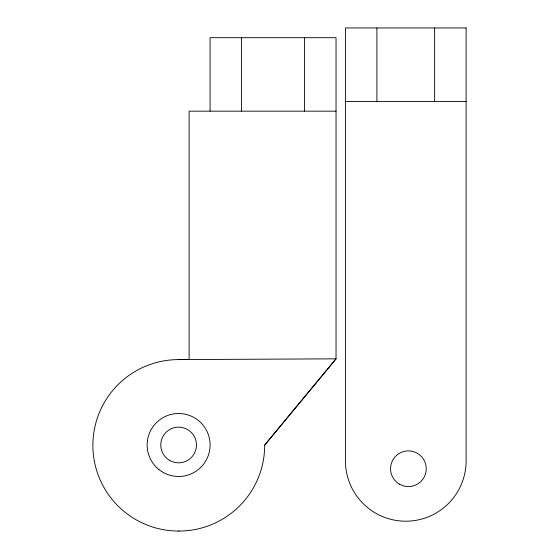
<?xml version="1.0" encoding="UTF-8"?>
<svg xmlns="http://www.w3.org/2000/svg" width="559" height="559" viewBox="0 0 559 559"><rect width="100%" height="100%" fill="white"/><g stroke="black" fill="none" stroke-linecap="round" stroke-linejoin="round"><path stroke-width="0.84" d="M264.666 445.32L336.036 358.836L336.036 37.691L210.093 37.691L210.093 111.157M178.202 359.598L336.036 358.836L264.673 444.908A85.73 85.73 0 0 1 178.614 531.05M345.427 101.417L466.115 101.417M336.036 111.157L189.11 111.157L189.11 359.542L178.614 359.591A85.73 85.73 0 0 0 92.885 445.53A85.73 85.73 0 0 0 179.027 531.05M434.629 27.95L434.629 101.417M376.913 27.95L376.913 101.417M304.55 37.691L304.55 111.157M241.579 37.691L241.579 111.157M466.115 27.95L345.427 27.95L345.427 460.861A60.344 60.344 0 0 0 405.771 521.205A60.344 60.344 0 0 0 466.115 460.861L466.115 27.95M169.691 460.441A17.839 17.839 0 0 0 196.454 444.992A17.839 17.839 0 0 0 169.691 429.543A17.839 17.839 0 0 0 169.691 460.441M158.756 469.427A31.486 31.486 0 0 0 209.702 449.974A31.486 31.486 0 0 0 167.379 415.582A31.486 31.486 0 0 0 158.756 469.427M399.475 484.185A17.839 17.839 0 0 0 426.238 468.735A17.839 17.839 0 0 0 399.475 453.279A17.839 17.839 0 0 0 399.475 484.185"/></g></svg>
